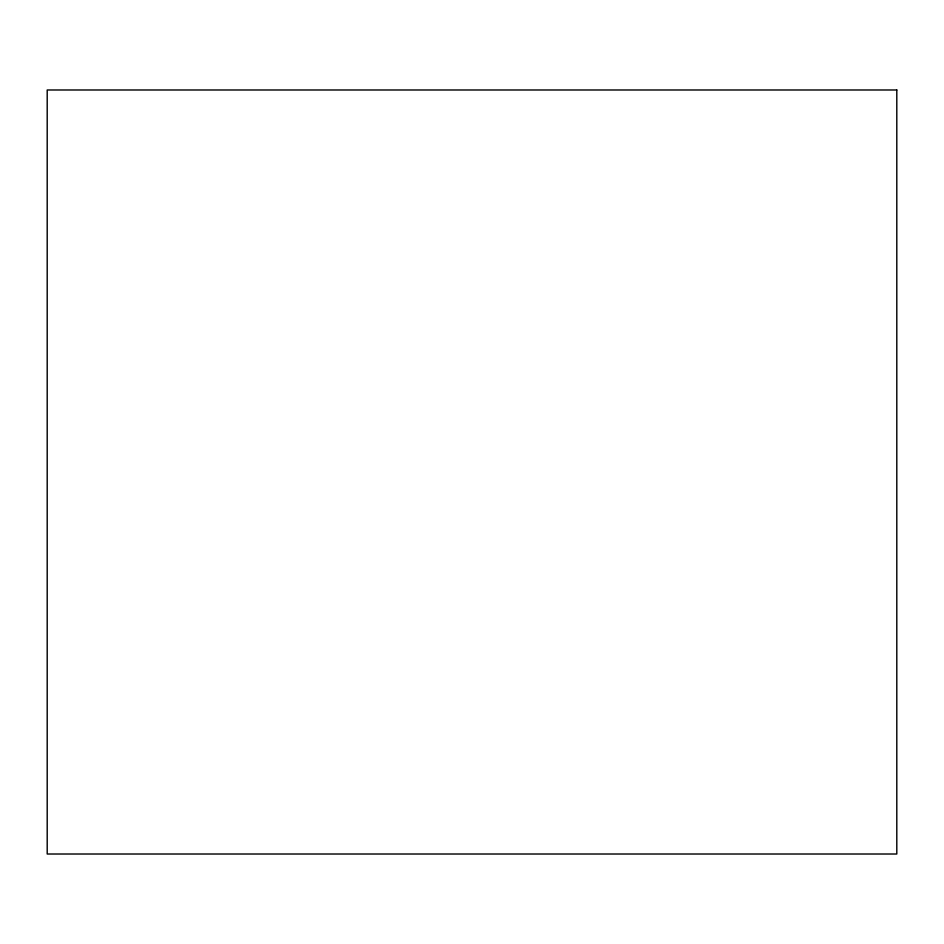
<?xml version="1.0" encoding="UTF-8"?>
<svg xmlns="http://www.w3.org/2000/svg" width="944" height="944" viewBox="0 0 944 944"><rect width="100%" height="100%" fill="white"/><g stroke="black" fill="none" stroke-linecap="round" stroke-linejoin="round"><path stroke-width="1.42" d="M896.8 89.987L47.2 89.987L47.2 854.013L896.8 854.013L896.8 89.987"/></g></svg>
